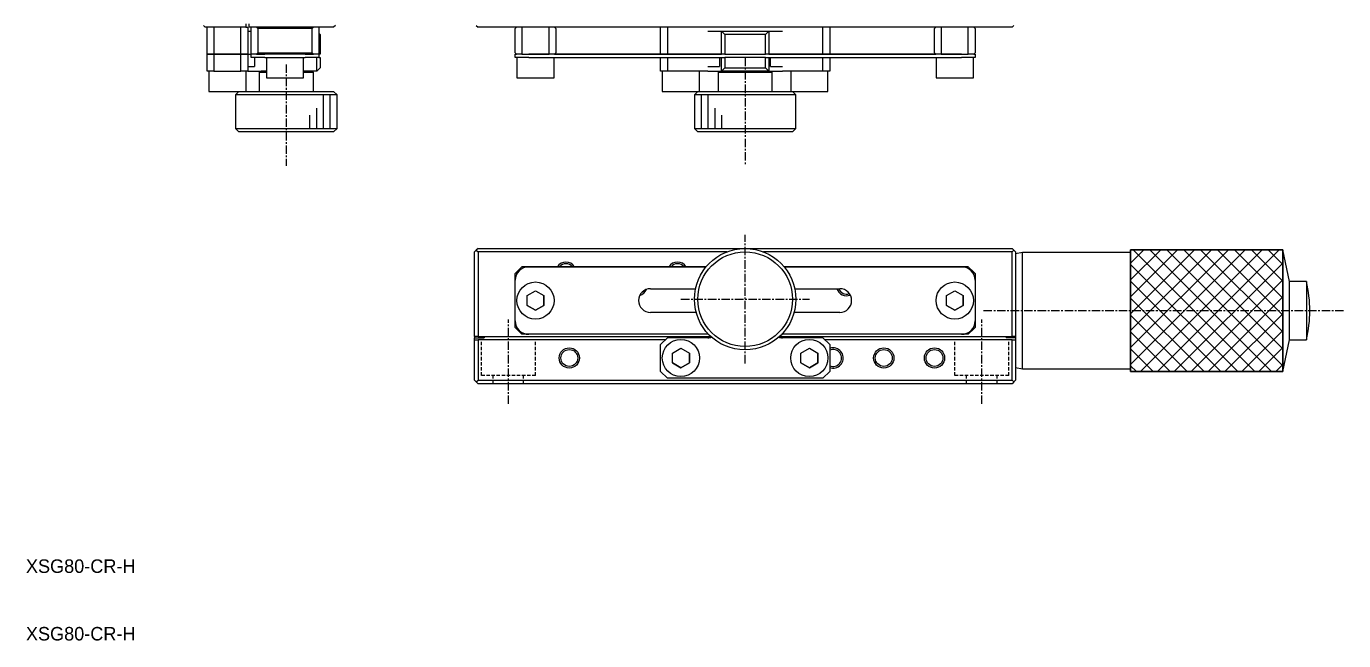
# Model space of a CAD drawing. Extents: x 10 to 384, y 10 to 244.
# Drawn here: x 10.1 to 204.8, y 10 to 100.9 of the extents above; entities that cross this region are included whole.
import ezdxf

# ---------------------------------------------------------------- set-up
doc = ezdxf.new("R2010")
doc.units = 0
doc.linetypes.add('CENTER', pattern=[2, 1.25, -0.25, 0.25, -0.25])
doc.linetypes.add('DASHED', pattern=[0.75, 0.5, -0.25])
doc.layers.get('0').update_dxf_attribs({"linetype": 'CONTINUOUS'})
doc.layers.add('CENTER', color=1, linetype='CENTER')
doc.styles.get("Standard").update_dxf_attribs({"font": 'FG教科書体NT-M'})

msp = doc.modelspace()

# ---------------------------------------------------------------- linework, layer by layer
at = {"color": 7, "linetype": 'CONTINUOUS'}
for p, q in [((36.25, 101), (36.5, 100.75)), ((42.5, 100.75), (36.5, 100.75)), ((36.8, 96.75), (36.8, 100.75)), ((37.8, 100.75), (37.8, 96.75)), ((41.8, 96.75), (41.8, 100.75)), ((42.5, 101.25), (42.5, 100.75)), ((42.5, 100.75), (42.8, 100.75)), ((42.8, 100.75), (42.8, 96.75)), ((42.8, 100.15), (43.3, 100.15)), ((43, 100.75), (43, 101.25)), ((55.5, 100.75), (43, 100.75)), ((43.3, 96.75), (43.3, 100.75)), ((44.3, 100.55), (44.1, 100.75)), ((44.3, 100.55), (44.3, 96.95)), ((52.3, 100.55), (44.3, 100.55)), ((52.5, 100.75), (52.3, 100.55)), ((52.3, 96.95), (52.3, 100.55)), ((53.3, 100.75), (53.3, 96.75)), ((53.5, 99.65), (53.3, 99.85)), ((53.5, 99.65), (53.5, 96.75)), ((55.75, 101), (55.5, 100.75)), ((76.594929, 101), (76.844929, 100.75)), ((83.744929, 100.75), (76.844929, 100.75)), ((82.544929, 100.75), (82.344929, 100.55)), ((82.344929, 100.55), (82.544929, 100.75)), ((150.344929, 100.75), (82.344929, 100.75)), ((82.344929, 96.95), (82.344929, 100.55)), ((83.344929, 100.75), (83.344929, 96.75)), ((87.344929, 96.75), (87.344929, 100.75)), ((88.344929, 100.55), (88.144929, 100.75)), ((88.144929, 100.75), (88.344929, 100.55)), ((88.344929, 100.55), (88.344929, 96.95)), ((103.844929, 96.75), (103.844929, 100.75)), ((104.844929, 100.75), (104.844929, 96.75)), ((110.844929, 100.15), (112.844929, 100.15)), ((112.844929, 96.75), (112.844929, 100.15)), ((113.344929, 99.65), (112.844929, 100.15)), ((112.844929, 100.15), (119.844929, 100.15)), ((113.344929, 99.65), (113.344929, 96.75)), ((119.344929, 99.65), (113.344929, 99.65)), ((119.344929, 99.65), (119.844929, 100.15)), ((119.344929, 96.75), (119.344929, 99.65)), ((119.844929, 100.15), (119.844929, 96.75)), ((119.844929, 100.15), (121.844929, 100.15)), ((127.844929, 96.75), (127.844929, 100.75)), ((128.844929, 100.75), (128.844929, 96.75)), ((144.544929, 100.75), (144.344929, 100.55)), ((144.344929, 100.55), (144.544929, 100.75)), ((144.344929, 96.95), (144.344929, 100.55)), ((145.344929, 100.75), (145.344929, 96.75)), ((155.844929, 100.75), (148.944929, 100.75)), ((149.344929, 96.75), (149.344929, 100.75)), ((150.344929, 100.55), (150.144929, 100.75)), ((150.144929, 100.75), (150.344929, 100.55)), ((150.344929, 100.55), (150.344929, 96.95)), ((155.844929, 100.75), (156.094929, 101)), ((36.8, 94.25), (36.8, 96.75)), ((36.8, 96.75), (37.8, 96.75)), ((37.8, 96.75), (36.8, 96.75)), ((37.8, 96.75), (37.8, 94.25)), ((41.8, 96.75), (37.8, 96.75)), ((37.8, 96.75), (41.8, 96.75)), ((41.8, 94.25), (41.8, 96.75)), ((41.8, 96.75), (42.8, 96.75)), ((42.8, 96.75), (41.8, 96.75)), ((42.8, 96.75), (42.8, 94.25)), ((42.8, 96.75), (43.3, 96.75)), ((44.1, 96.75), (43.3, 96.75)), ((43.3, 96.25), (43.3, 96.75)), ((45.3, 96.25), (43.3, 96.25)), ((43.8, 96.25), (43.8, 94.95)), ((44.1, 96.75), (44.3, 96.95)), ((44.42822, 96.75), (44.1, 96.75)), ((44.1, 96.75), (44.42822, 96.75)), ((44.3, 96.95), (52.3, 96.95)), ((44.42822, 96.75), (45.3, 96.75)), ((47, 96.75), (45.3, 96.75)), ((45.3, 96.25), (51.3, 96.25)), ((45.55, 96.25), (45.55, 93.25)), ((51.3, 96.75), (47, 96.75)), ((51.05, 93.25), (51.05, 96.25)), ((51.3, 96.75), (52.17178, 96.75)), ((53.3, 96.25), (51.3, 96.25)), ((52.5, 96.75), (52.17178, 96.75)), ((52.17178, 96.75), (52.5, 96.75)), ((52.3, 96.95), (52.5, 96.75)), ((53.3, 96.75), (52.5, 96.75)), ((53, 94.25), (53, 96.25)), ((53.3, 96.75), (53.3, 96.25)), ((53.5, 96.75), (53.3, 96.75)), ((53.3, 96.25), (53.5, 96.25)), ((53.5, 96.25), (53.5, 94.75)), ((82.344929, 96.95), (82.544929, 96.75)), ((82.344929, 96.75), (82.544929, 96.75)), ((82.344929, 96.75), (82.544929, 96.75)), ((82.344929, 96.25), (82.344929, 96.75)), ((84.344929, 96.25), (82.344929, 96.25)), ((83.344929, 96.75), (82.544929, 96.75)), ((82.594929, 96.25), (82.594929, 93.25)), ((83.344929, 96.75), (84.344929, 96.75)), ((83.344929, 96.75), (84.344929, 96.75)), ((84.344929, 96.75), (87.344929, 96.75)), ((87.344929, 96.75), (84.344929, 96.75)), ((84.344929, 96.25), (113.144929, 96.25)), ((113.144929, 96.75), (87.344929, 96.75)), ((88.094929, 93.25), (88.094929, 96.25)), ((88.144929, 96.75), (88.344929, 96.95)), ((88.144929, 96.75), (112.167805, 96.75)), ((100.594929, 96.75), (102.344929, 96.75)), ((100.594929, 96.75), (102.344929, 96.75)), ((112.844929, 96.75), (102.344929, 96.75)), ((102.344929, 96.75), (112.844929, 96.75)), ((103.844929, 94.25), (103.844929, 96.249999)), ((104.844929, 96.249999), (104.844929, 94.25)), ((112.57698, 96.25), (112.57698, 94.95)), ((112.844929, 94.25), (112.844929, 96.25)), ((113.344929, 96.75), (113.144929, 96.75)), ((113.144929, 96.25), (113.344929, 96.25)), ((113.344929, 96.75), (119.344929, 96.75)), ((113.344929, 96.25), (113.344929, 94.75)), ((119.344929, 96.25), (113.344929, 96.25)), ((119.544929, 96.75), (119.344929, 96.75)), ((119.344929, 94.75), (119.344929, 96.25)), ((119.344929, 96.25), (119.544929, 96.25)), ((145.344929, 96.75), (119.544929, 96.75)), ((119.544929, 96.25), (148.344929, 96.25)), ((130.344929, 96.75), (119.844929, 96.75)), ((119.844929, 96.75), (130.344929, 96.75)), ((119.844929, 96.25), (119.844929, 94.25)), ((120.112879, 94.95), (120.112879, 96.25)), ((120.522054, 96.75), (144.544929, 96.75)), ((127.844929, 94.25), (127.844929, 96.249999)), ((128.844929, 96.249999), (128.844929, 94.25)), ((130.344929, 96.75), (132.094929, 96.75)), ((130.344929, 96.75), (132.094929, 96.75)), ((144.344929, 96.95), (144.544929, 96.75)), ((144.594929, 96.25), (144.594929, 93.25)), ((145.344929, 96.75), (148.344929, 96.75)), ((148.344929, 96.75), (145.344929, 96.75)), ((148.344929, 96.75), (149.344929, 96.75)), ((148.344929, 96.75), (149.344929, 96.75)), ((150.344929, 96.25), (148.344929, 96.25)), ((150.144929, 96.75), (149.344929, 96.75)), ((150.094929, 93.25), (150.094929, 96.25)), ((150.144929, 96.75), (150.344929, 96.95)), ((150.144929, 96.75), (150.344929, 96.75)), ((150.144929, 96.75), (150.344929, 96.75)), ((150.344929, 96.75), (150.344929, 96.25)), ((37.8, 94.25), (36.8, 94.25)), ((37.05, 94.25), (37.05, 91.25)), ((37.8, 94.25), (41.8, 94.25)), ((42.8, 94.25), (41.8, 94.25)), ((42.55, 91.25), (42.55, 94.25)), ((42.8, 94.95), (43.8, 94.95)), ((42.8, 94.25), (44.8, 94.25)), ((44.7, 94.25), (44.5, 94.05)), ((45.55, 94.05), (44.5, 94.05)), ((44.5, 94.05), (44.5, 91.25)), ((45.55, 94.25), (44.8, 94.25)), ((53, 94.25), (51.05, 94.25)), ((52.5, 94.05), (51.05, 94.05)), ((52.5, 94.05), (52.3, 94.25)), ((52.5, 91.25), (52.5, 94.05)), ((53, 94.25), (53.5, 94.75)), ((104.844929, 94.25), (103.844929, 94.25)), ((104.094929, 94.25), (104.094929, 91.25)), ((110.844929, 94.25), (104.844929, 94.25)), ((109.594929, 91.25), (109.594929, 94.25)), ((110.844929, 94.95), (112.57698, 94.95)), ((110.844929, 94.25), (112.544929, 94.25)), ((112.544929, 94.25), (112.344929, 94.05)), ((117.785183, 94.05), (112.344929, 94.05)), ((112.344929, 94.05), (112.344929, 91.25)), ((112.544929, 94.25), (112.844929, 94.25)), ((112.544929, 94.25), (112.844929, 94.25)), ((112.844929, 94.25), (113.344929, 94.75)), ((115.094929, 94.25), (112.844929, 94.25)), ((113.344929, 94.75), (119.344929, 94.75)), ((117.594929, 94.25), (115.094929, 94.25)), ((119.844929, 94.25), (117.594929, 94.25)), ((120.344929, 94.05), (117.785183, 94.05)), ((119.844929, 94.25), (119.344929, 94.75)), ((119.844929, 94.25), (120.144929, 94.25)), ((119.844929, 94.25), (120.144929, 94.25)), ((120.112879, 94.95), (121.844929, 94.95)), ((120.144929, 94.25), (121.844929, 94.25)), ((120.344929, 94.05), (120.144929, 94.25)), ((120.344929, 91.25), (120.344929, 94.05)), ((127.844929, 94.25), (121.844929, 94.25)), ((123.094929, 94.25), (123.094929, 91.25)), ((128.844929, 94.25), (127.844929, 94.25)), ((128.594929, 91.25), (128.594929, 94.25)), ((45.55, 93.25), (48.3, 93.25)), ((48.3, 93.25), (51.05, 93.25)), ((82.594929, 93.25), (88.094929, 93.25)), ((144.594929, 93.25), (150.094929, 93.25)), ((37.05, 91.25), (39.8, 91.25)), ((39.8, 91.25), (42.55, 91.25)), ((41.5, 91.25), (41, 90.75)), ((56, 90.75), (41, 90.75)), ((41, 90.75), (41, 85.75)), ((42.55, 91.25), (55.5, 91.25)), ((56, 90.75), (55.5, 91.25)), ((56, 85.75), (56, 90.75)), ((104.094929, 91.25), (109.344929, 91.25)), ((109.344929, 91.25), (108.844929, 90.75)), ((119.045404, 90.75), (108.844929, 90.75)), ((108.844929, 90.75), (108.844929, 85.75)), ((109.344929, 91.25), (118.865372, 91.25)), ((109.344929, 91.25), (112.344929, 91.25)), ((112.344929, 91.25), (120.344929, 91.25)), ((112.344929, 91.25), (117.785183, 91.25)), ((117.785183, 91.25), (120.344929, 91.25)), ((118.865372, 91.25), (123.344929, 91.25)), ((123.844929, 90.75), (119.045404, 90.75)), ((120.344929, 91.25), (123.344929, 91.25)), ((123.344929, 91.25), (128.594929, 91.25)), ((123.844929, 90.75), (123.344929, 91.25)), ((123.844929, 85.75), (123.844929, 90.75)), ((41, 85.75), (41.503041, 85.75)), ((41, 85.75), (41.5, 85.25)), ((41.503041, 85.75), (56, 85.75)), ((55.5, 85.25), (56, 85.75)), ((108.844929, 85.75), (123.844929, 85.75)), ((108.844929, 85.75), (109.344929, 85.25)), ((123.344929, 85.25), (123.844929, 85.75)), ((41.969505, 85.25), (41.5, 85.25)), ((55.5, 85.25), (41.969505, 85.25)), ((123.344929, 85.25), (109.344929, 85.25)), ((76.344929, 67.5), (76.594929, 67.75)), ((76.344929, 55), (76.344929, 67.5)), ((76.844929, 68), (76.594929, 67.75)), ((76.594929, 67.75), (76.844929, 67.5)), ((76.844929, 68), (116.344929, 68)), ((76.844929, 67.5), (76.844929, 55)), ((113.652347, 67.5), (76.844929, 67.5)), ((116.344929, 68), (155.844929, 68)), ((155.844929, 67.5), (119.037512, 67.5)), ((156.094929, 67.75), (155.844929, 68)), ((155.844929, 67.5), (156.094929, 67.75)), ((155.844929, 55), (155.844929, 67.5)), ((156.094929, 67.75), (156.344929, 67.5)), ((156.344929, 67.5), (156.344929, 55)), ((157.344929, 67.4), (156.344929, 67.2)), ((157.344929, 50.2), (157.344929, 67.4)), ((173.344929, 67.4), (157.344929, 67.4)), ((173.344929, 67.8), (173.344929, 67.4)), ((173.344929, 67.8), (195.844929, 67.8)), ((173.344929, 49.8), (173.344929, 67.8)), ((173.344929, 50.2), (173.344929, 67.4)), ((196.844929, 63.1), (195.844929, 67.8)), ((195.844929, 67.8), (195.844929, 49.8)), ((82.344929, 64.3), (82.544929, 64.5)), ((82.544929, 64.5), (82.344929, 64.3)), ((82.344929, 63.3), (82.344929, 64.3)), ((83.344929, 65.3), (82.544929, 64.5)), ((82.544929, 64.5), (83.344929, 65.3)), ((82.544929, 64.5), (82.544929, 64.17178)), ((83.344929, 65.3), (84.344929, 65.3)), ((84.344929, 65.3), (83.344929, 65.3)), ((84.344929, 65.3), (110.582118, 65.3)), ((87.344929, 65.3), (84.344929, 65.3)), ((110.582118, 65.3), (87.344929, 65.3)), ((122.107741, 65.3), (148.344929, 65.3)), ((145.344929, 65.3), (122.107741, 65.3)), ((148.344929, 65.3), (145.344929, 65.3)), ((148.344929, 65.3), (149.344929, 65.3)), ((149.344929, 65.3), (148.344929, 65.3)), ((150.144929, 64.5), (149.344929, 65.3)), ((149.344929, 65.3), (150.144929, 64.5)), ((150.144929, 64.5), (150.344929, 64.3)), ((150.344929, 64.3), (150.144929, 64.5)), ((150.144929, 64.17178), (150.144929, 64.5)), ((150.344929, 64.3), (150.344929, 63.3)), ((82.344929, 57.3), (82.344929, 63.3)), ((150.344929, 63.3), (150.344929, 57.3)), ((196.844929, 54.5), (196.844929, 63.1)), ((199.344929, 63.1), (196.844929, 63.1)), ((199.344929, 63.1), (199.344929, 54.5)), ((84.094929, 59.578312), (84.09493, 61.021688)), ((84.09493, 61.021688), (85.34493, 61.743376)), ((85.34493, 61.743376), (86.59493, 61.021688)), ((86.59493, 61.021688), (86.594929, 59.578312)), ((86.594929, 59.578312), (86.59493, 61.021688)), ((102.344929, 62.05), (109.006844, 62.05)), ((123.683015, 62.05), (130.344929, 62.05)), ((146.094929, 59.578312), (146.09493, 61.021688)), ((146.09493, 61.021688), (147.34493, 61.743376)), ((147.34493, 61.743376), (148.59493, 61.021688)), ((148.59493, 61.021688), (148.594929, 59.578312)), ((148.594929, 59.578312), (148.59493, 61.021688)), ((85.344929, 58.856624), (84.094929, 59.578312)), ((84.094929, 59.578312), (85.344929, 58.856624)), ((86.594929, 59.578312), (85.344929, 58.856624)), ((85.344929, 58.856624), (86.594929, 59.578312)), ((109.102865, 58.55), (102.344929, 58.55)), ((109.102865, 58.55), (102.344929, 58.55)), ((130.344929, 58.55), (123.586994, 58.55)), ((130.344929, 58.55), (123.586994, 58.55)), ((147.344929, 58.856624), (146.094929, 59.578312)), ((146.094929, 59.578312), (147.344929, 58.856624)), ((148.594929, 59.578312), (147.344929, 58.856624)), ((147.344929, 58.856624), (148.594929, 59.578312)), ((82.344929, 56.3), (82.344929, 57.3)), ((150.344929, 57.3), (150.344929, 56.3)), ((76.844929, 55), (76.344929, 55)), ((76.344929, 55), (76.344929, 54.8)), ((76.344929, 54.8), (77.744929, 54.8)), ((76.344929, 54.5), (76.344929, 54.8)), ((76.844929, 55), (111.24591, 55)), ((77.744929, 55), (77.744929, 54.8)), ((82.544929, 56.1), (82.344929, 56.3)), ((82.544929, 56.42822), (82.544929, 56.1)), ((82.544929, 56.1), (83.344929, 55.3)), ((84.344929, 55.3), (83.344929, 55.3)), ((110.940302, 55.3), (84.344929, 55.3)), ((104.844929, 54.8), (103.844929, 53.8)), ((110.844929, 54.8), (104.844929, 54.8)), ((121.443949, 55), (155.844929, 55)), ((148.344929, 55.3), (121.749557, 55.3)), ((127.844929, 54.8), (121.844929, 54.8)), ((128.844929, 53.8), (127.844929, 54.8)), ((149.344929, 55.3), (148.344929, 55.3)), ((149.344929, 55.3), (150.144929, 56.1)), ((150.144929, 56.1), (150.144929, 56.42822)), ((150.344929, 56.3), (150.144929, 56.1)), ((154.944929, 55), (154.944929, 54.8)), ((156.344929, 54.8), (154.944929, 54.8)), ((156.344929, 55), (155.844929, 55)), ((156.344929, 55), (156.344929, 54.8)), ((156.344929, 54.8), (156.344929, 54.5)), ((76.344929, 48.5), (76.344929, 54.5)), ((76.344929, 54.5), (76.844929, 54.5)), ((76.844929, 54.5), (76.844929, 48.5)), ((104.544929, 54.5), (76.844929, 54.5)), ((103.844929, 49.8), (103.844929, 53.8)), ((105.594929, 52.521688), (106.844929, 53.243376)), ((106.844929, 53.243376), (108.094929, 52.521688)), ((124.594929, 52.521688), (125.844929, 53.243376)), ((125.844929, 53.243376), (127.094929, 52.521688)), ((155.844929, 54.5), (128.144929, 54.5)), ((128.844929, 53.8), (128.844929, 49.8)), ((155.844929, 48.5), (155.844929, 54.5)), ((155.844929, 54.5), (156.344929, 54.5)), ((156.344929, 54.5), (156.344929, 48.5)), ((195.844929, 49.8), (196.844929, 54.5)), ((196.844929, 54.5), (199.344929, 54.5)), ((105.594929, 51.078312), (105.594929, 52.521688)), ((106.844929, 50.356624), (105.594929, 51.078312)), ((105.594929, 51.078312), (106.844929, 50.356624)), ((108.094929, 51.078312), (106.844929, 50.356624)), ((106.844929, 50.356624), (108.094929, 51.078312)), ((108.094929, 52.521688), (108.094929, 51.078312)), ((108.094929, 51.078312), (108.094929, 52.521688)), ((124.594929, 51.078312), (124.594929, 52.521688)), ((125.844929, 50.356624), (124.594929, 51.078312)), ((124.594929, 51.078312), (125.844929, 50.356624)), ((127.094929, 51.078312), (125.844929, 50.356624)), ((125.844929, 50.356624), (127.094929, 51.078312)), ((127.094929, 52.521688), (127.094929, 51.078312)), ((127.094929, 51.078312), (127.094929, 52.521688)), ((103.844929, 49.8), (104.844929, 48.8)), ((127.844929, 48.8), (104.844929, 48.8)), ((127.844929, 48.8), (128.844929, 49.8)), ((156.344929, 50.4), (157.344929, 50.2)), ((157.344929, 50.2), (173.344929, 50.2)), ((173.344929, 50.2), (173.344929, 49.8)), ((195.844929, 49.8), (173.344929, 49.8)), ((76.594929, 48.25), (76.344929, 48.5)), ((76.594929, 48.25), (76.844929, 48.5)), ((76.844929, 48), (76.594929, 48.25)), ((76.844929, 48.5), (155.844929, 48.5)), ((155.844929, 48), (76.844929, 48)), ((155.844929, 48.5), (156.094929, 48.25)), ((156.094929, 48.25), (155.844929, 48)), ((156.344929, 48.5), (156.094929, 48.25))]:
    msp.add_line(p, q, dxfattribs=at)
at = {"color": 3, "linetype": 'CONTINUOUS'}
for p, q in [((54, 85.75), (54, 90.75)), ((55, 85.75), (55, 90.75)), ((109.844929, 90.75), (109.844929, 85.75)), ((110.844929, 90.75), (110.844929, 85.75)), ((52, 85.75), (52, 87.75)), ((53, 85.75), (53, 88.75)), ((111.844929, 88.75), (111.844929, 85.75)), ((112.844929, 87.75), (112.844929, 85.75)), ((173.344929, 67.8), (173.344929, 49.8)), ((195.844929, 67.8), (173.344929, 67.8)), ((173.344929, 65.844929), (175.3, 67.8)), ((173.344929, 63.344929), (177.8, 67.8)), ((173.344929, 60.844929), (180.3, 67.8)), ((173.344929, 58.344929), (182.8, 67.8)), ((173.344929, 55.844929), (185.3, 67.8)), ((173.344929, 53.344929), (187.8, 67.8)), ((173.344929, 50.844929), (190.3, 67.8)), ((173.7, 67.8), (191.7, 49.8)), ((174.8, 49.8), (192.8, 67.8)), ((176.2, 67.8), (194.2, 49.8)), ((177.3, 49.8), (195.3, 67.8)), ((178.7, 67.8), (195.844929, 50.655071)), ((181.2, 67.8), (195.844929, 53.155071)), ((183.7, 67.8), (195.844929, 55.655071)), ((186.2, 67.8), (195.844929, 58.155071)), ((188.7, 67.8), (195.844929, 60.655071)), ((191.2, 67.8), (195.844929, 63.155071)), ((193.7, 67.8), (195.844929, 65.655071)), ((195.844929, 49.8), (195.844929, 67.8)), ((173.344929, 65.655071), (189.2, 49.8)), ((179.8, 49.8), (195.844929, 65.844929)), ((173.344929, 63.155071), (186.7, 49.8)), ((182.3, 49.8), (195.844929, 63.344929)), ((173.344929, 60.655071), (184.2, 49.8)), ((184.8, 49.8), (195.844929, 60.844929)), ((173.344929, 58.155071), (181.7, 49.8)), ((187.3, 49.8), (195.844929, 58.344929)), ((173.344929, 55.655071), (179.2, 49.8)), ((189.8, 49.8), (195.844929, 55.844929)), ((173.344929, 53.155071), (176.7, 49.8)), ((192.3, 49.8), (195.844929, 53.344929)), ((173.344929, 50.655071), (174.2, 49.8)), ((194.8, 49.8), (195.844929, 50.844929)), ((173.344929, 49.8), (195.844929, 49.8))]:
    msp.add_line(p, q, dxfattribs=at)
at = {"color": 3, "linetype": 'DASHED'}
for p, q in [((77.344929, 49.2), (77.344929, 54.5)), ((85.344929, 49.2), (85.344929, 54.5)), ((147.344929, 49.2), (147.344929, 54.5)), ((155.344929, 49.2), (155.344929, 54.5)), ((85.344929, 49.2), (77.344929, 49.2)), ((79.094929, 48), (79.094929, 49.2)), ((83.594929, 48), (83.594929, 49.2)), ((155.344929, 49.2), (147.344929, 49.2)), ((149.094929, 48), (149.094929, 49.2)), ((153.594929, 48), (153.594929, 49.2))]:
    msp.add_line(p, q, dxfattribs=at)
at = {"color": 7, "linetype": 'CONTINUOUS'}
for centre, radius in [((116.344929, 60.5), 7.5), ((116.344929, 60.5), 7), ((85.344929, 60.3), 2.75), ((147.344929, 60.3), 2.75), ((106.844929, 51.8), 2.75), ((125.844929, 51.8), 2.75), ((90.344929, 51.8), 1.25), ((136.844929, 51.8), 1.25), ((144.344929, 51.8), 1.25)]:
    msp.add_circle(centre, radius, dxfattribs=at)
at = {"color": 3, "linetype": 'CONTINUOUS'}
for centre in [(90.344929, 51.8), (136.844929, 51.8), (144.344929, 51.8)]:
    msp.add_circle(centre, 1.5, dxfattribs=at)
at = {"color": 7, "linetype": 'CONTINUOUS'}
for centre, radius, start, end in [((84.344929, 63.3), 2, 90, 180), ((89.844929, 64.5), 1.25, 39.791819, 140.208181), ((106.344929, 64.5), 1.25, 39.791819, 140.208181), ((148.344929, 63.3), 2, 0, 90), ((181.104929, 58.8), 18.74, 0, 13.265029), ((102.344929, 60.3), 1.75, 90, 270), ((100.344929, 62.5), 1.25, 303.19903, 321.348348), ((131.344929, 62.5), 1.25, 201.100196, 289.636643), ((130.344929, 60.3), 1.75, 270, 90), ((181.104929, 58.8), 18.74, 346.734971, 0), ((84.344929, 57.3), 2, 180, 270), ((148.344929, 57.3), 2, 270, 0), ((110.844929, 56.8), 2, 270, 285.665024), ((121.844929, 56.8), 2, 254.334976, 270), ((129.344929, 51.8), 1.25, 246.421822, 112.685307)]:
    msp.add_arc(centre, radius, start, end, dxfattribs=at)
at = {"color": 3, "linetype": 'CONTINUOUS'}
for centre, start, end in [((89.844929, 64.5), 90, 147.769047), ((89.844929, 64.5), 32.230953, 90), ((106.344929, 64.5), 90, 147.769047), ((106.344929, 64.5), 32.230953, 90), ((100.344929, 62.5), 286.429146, 338.118232), ((131.344929, 62.5), 197.457603, 291.65104), ((129.344929, 51.8), 90, 109.471221), ((129.344929, 51.8), 250.528779, 90)]:
    msp.add_arc(centre, 1.5, start, end, dxfattribs=at)
at = {"layer": 'CENTER', "color": 1, "linetype": 'CENTER'}
for p, q in [((116.344929, 96.25), (116.344929, 80.25)), ((48.5, 95.25), (48.5, 80.25)), ((116.344929, 51), (116.344929, 70)), ((106.844929, 60.5), (125.844929, 60.5)), ((204.844929, 58.8), (151.344929, 58.8)), ((81.344929, 45), (81.344929, 57.5)), ((151.344929, 45), (151.344929, 57.5))]:
    msp.add_line(p, q, dxfattribs=at)

# ---------------------------------------------------------------- texts
at = {"color": 7, "linetype": 'CONTINUOUS'}
for p in [(10, 20), (10, 10)]:
    msp.add_text('XSG80-CR-H', height=2, dxfattribs=at).set_placement(p)

doc.saveas('drawing.dxf')
